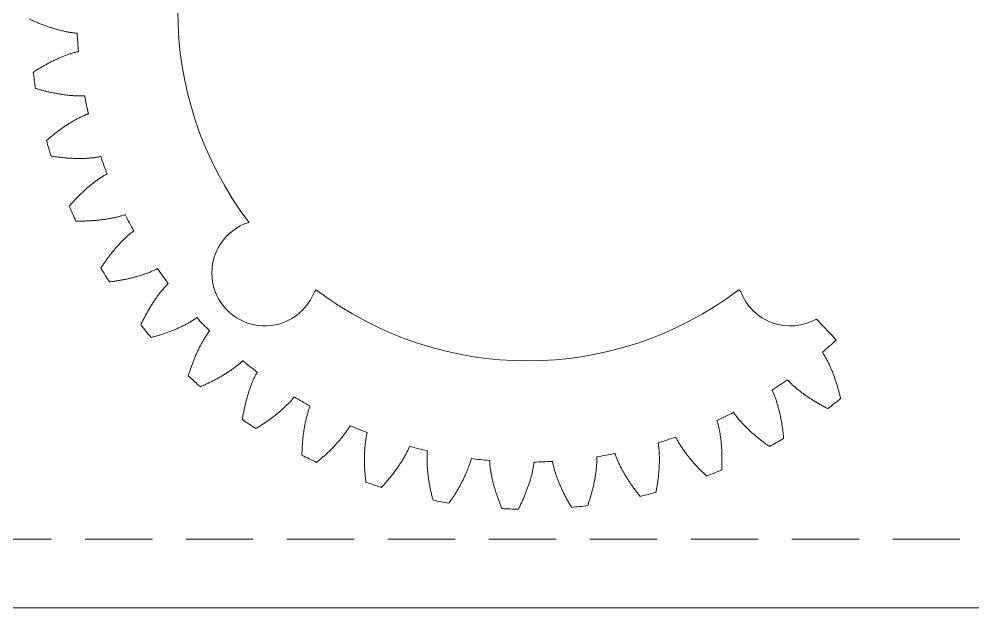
# Model space of a CAD drawing. Header units: millimetres. Extents: x 25 to 635, y 25 to 330.
# Drawn here: x 120.9 to 210.9, y 25.4 to 80.9 of the extents above; entities that cross this region are included whole.
import ezdxf

# ---------------------------------------------------------------- set-up
doc = ezdxf.new("R2010")
doc.units = ezdxf.units.MM
doc.header["$MEASUREMENT"] = 0
doc.linetypes.add('HIDDEN', pattern=[0.375, 0.25, -0.125])
for name, color, linetype, lineweight in [('Bounding Box', 7, 'Continuous', 0), ('Safe Area', 7, 'HIDDEN', 0), ('Single Set', 7, 'Continuous', 0)]:
    doc.layers.add(name, color=color, linetype=linetype, lineweight=lineweight)

msp = doc.modelspace()

# ---------------------------------------------------------------- linework, layer by layer
at = {"layer": 'Bounding Box'}
msp.add_lwpolyline([(25.4, 25.4), (635, 25.4), (635, 330.2), (25.4, 330.2)], close=True, dxfattribs=at)
at = {"layer": 'Safe Area', "ltscale": 25.4}
msp.add_lwpolyline([(628.775, 31.875), (628.775, 323.975), (31.875, 323.975), (31.875, 31.875)], close=True, dxfattribs=at)
at = {"layer": 'Single Set', "color": 1}
for p, q in [((142.568, 61.757), (142.576, 61.765)), ((148.94, 55.401), (148.76, 55.221)), ((188.99, 55.221), (188.81, 55.401)), ((197.988, 50.67), (196.134, 52.645))]:
    msp.add_line(p, q, dxfattribs=at)
for centre, radius, start, end in [((168.875, 81.7), 33, 142.83748, 217.16252), ((168.875, 81.7), 42.549, 182.82626, 185.17374), ((168.875, 81.7), 47, 187.0628, 188.9372), ((168.875, 81.7), 42.549, 190.82626, 193.17374), ((168.875, 81.7), 47, 195.0628, 196.9372), ((168.875, 81.7), 42.549, 198.82626, 201.17374), ((168.875, 81.7), 47, 203.0628, 204.9372), ((168.875, 81.7), 42.549, 206.82626, 209.17374), ((144.085, 56.993), 5, 107.65312, 339.25052), ((168.875, 81.7), 47, 211.0628, 212.9372), ((168.875, 81.7), 42.549, 214.82626, 217.17374), ((168.875, 81.7), 33, 232.83748, 307.16252), ((193.665, 56.993), 5, 200.74948, 299.59192), ((168.875, 81.7), 42.549, 222.82626, 225.17374), ((168.875, 81.7), 47, 219.0628, 220.9372), ((168.875, 81.7), 42.549, 310.82626, 313.17374), ((168.875, 81.7), 42.549, 230.82626, 233.17374), ((168.875, 81.7), 47, 227.0628, 228.9372), ((168.875, 81.7), 42.549, 302.82626, 305.17374), ((168.875, 81.7), 42.549, 238.82626, 241.17374), ((168.875, 81.7), 47, 307.0628, 308.9372), ((168.875, 81.7), 42.549, 294.82626, 297.17374), ((168.875, 81.7), 47, 235.0628, 236.9372), ((168.875, 81.7), 42.549, 246.82626, 249.17374), ((168.875, 81.7), 42.549, 286.82626, 289.17374), ((168.875, 81.7), 42.549, 254.82626, 257.17374), ((168.875, 81.7), 47, 299.0628, 300.9372), ((168.875, 81.7), 47, 243.0628, 244.9372), ((168.875, 81.7), 42.549, 278.82626, 281.17374), ((168.875, 81.7), 42.549, 262.82626, 265.17374), ((168.875, 81.7), 42.549, 270.82626, 273.17374), ((168.875, 81.7), 47, 291.0628, 292.9372), ((168.875, 81.7), 47, 251.0628, 252.9372), ((168.875, 81.7), 47, 283.0628, 284.9372), ((168.875, 81.7), 47, 259.0628, 260.9372), ((168.875, 81.7), 47, 267.0628, 268.9372), ((168.875, 81.7), 47, 275.0628, 276.9372)]:
    msp.add_arc(centre, radius, start, end, dxfattribs=at)
for points, knots in [([(121.881, 80.931), (121.994, 80.879), (122.219, 80.776), (122.559, 80.63), (122.9, 80.491), (123.24, 80.359), (123.581, 80.236), (123.922, 80.122), (124.262, 80.016), (124.603, 79.919), (124.944, 79.832), (125.284, 79.756), (125.624, 79.691), (125.964, 79.64), (126.215, 79.611), (126.353, 79.603), (126.378, 79.602)], [0, 0, 0, 0, 0.037289, 0.0743099, 0.1110627, 0.1475473, 0.1837637, 0.219712, 0.2553921, 0.290804, 0.3259477, 0.360823, 0.3954298, 0.4297679, 0.4638364, 0.471245, 0.471245, 0.471245, 0.471245]), ([(126.499, 77.863), (126.475, 77.858), (126.339, 77.832), (126.094, 77.768), (125.765, 77.67), (125.438, 77.558), (125.111, 77.435), (124.786, 77.302), (124.462, 77.159), (124.139, 77.006), (123.818, 76.845), (123.498, 76.676), (123.179, 76.499), (122.861, 76.314), (122.545, 76.122), (122.336, 75.988), (122.232, 75.921)], [0, 0, 0, 0, 0.0074086, 0.041477, 0.0758152, 0.110422, 0.1452973, 0.180441, 0.2158529, 0.251533, 0.2874812, 0.3236977, 0.3601823, 0.3969351, 0.433956, 0.471245, 0.471245, 0.471245, 0.471245]), ([(122.446, 74.398), (122.565, 74.363), (122.802, 74.292), (123.159, 74.194), (123.515, 74.104), (123.871, 74.021), (124.225, 73.947), (124.579, 73.881), (124.931, 73.823), (125.282, 73.775), (125.631, 73.737), (125.979, 73.708), (126.325, 73.691), (126.668, 73.688), (126.921, 73.694), (127.059, 73.706), (127.083, 73.708)], [0, 0, 0, 0, 0.037289, 0.0743099, 0.1110627, 0.1475473, 0.1837637, 0.219712, 0.2553921, 0.290804, 0.3259477, 0.360823, 0.3954298, 0.4297679, 0.4638364, 0.471245, 0.471245, 0.471245, 0.471245]), ([(127.446, 72.003), (127.422, 71.995), (127.291, 71.95), (127.058, 71.852), (126.746, 71.709), (126.437, 71.553), (126.131, 71.386), (125.827, 71.209), (125.526, 71.022), (125.228, 70.826), (124.932, 70.622), (124.639, 70.41), (124.347, 70.19), (124.059, 69.962), (123.772, 69.728), (123.584, 69.567), (123.49, 69.486)], [0, 0, 0, 0, 0.0074086, 0.041477, 0.0758152, 0.110422, 0.1452973, 0.180441, 0.2158529, 0.251533, 0.2874812, 0.3236977, 0.3601823, 0.3969351, 0.433956, 0.471245, 0.471245, 0.471245, 0.471245]), ([(123.914, 68.008), (124.037, 67.989), (124.281, 67.952), (124.649, 67.905), (125.014, 67.865), (125.377, 67.833), (125.739, 67.808), (126.098, 67.792), (126.455, 67.784), (126.809, 67.785), (127.16, 67.796), (127.508, 67.816), (127.853, 67.847), (128.194, 67.892), (128.443, 67.933), (128.578, 67.964), (128.602, 67.969)], [0, 0, 0, 0, 0.037289, 0.0743099, 0.1110627, 0.1475473, 0.1837637, 0.219712, 0.2553921, 0.290804, 0.3259477, 0.360823, 0.3954298, 0.4297679, 0.4638364, 0.471245, 0.471245, 0.471245, 0.471245]), ([(129.198, 66.331), (129.176, 66.32), (129.053, 66.257), (128.836, 66.128), (128.546, 65.943), (128.262, 65.746), (127.982, 65.537), (127.706, 65.32), (127.434, 65.093), (127.166, 64.857), (126.901, 64.614), (126.64, 64.363), (126.383, 64.105), (126.128, 63.839), (125.877, 63.567), (125.714, 63.381), (125.631, 63.288)], [0, 0, 0, 0, 0.0074086, 0.041477, 0.0758152, 0.110422, 0.1452973, 0.180441, 0.2158529, 0.251533, 0.2874812, 0.3236977, 0.3601823, 0.3969351, 0.433956, 0.471245, 0.471245, 0.471245, 0.471245]), ([(126.257, 61.884), (126.381, 61.882), (126.629, 61.879), (126.999, 61.884), (127.366, 61.895), (127.731, 61.914), (128.092, 61.94), (128.45, 61.974), (128.804, 62.016), (129.155, 62.066), (129.501, 62.125), (129.843, 62.194), (130.18, 62.273), (130.511, 62.364), (130.753, 62.44), (130.882, 62.489), (130.905, 62.498)], [0, 0, 0, 0, 0.037289, 0.0743099, 0.1110627, 0.1475473, 0.1837637, 0.219712, 0.2553921, 0.290804, 0.3259477, 0.360823, 0.3954298, 0.4297679, 0.4638364, 0.471245, 0.471245, 0.471245, 0.471245]), ([(131.723, 60.959), (131.703, 60.945), (131.59, 60.865), (131.392, 60.707), (131.132, 60.484), (130.878, 60.249), (130.629, 60.004), (130.387, 59.749), (130.149, 59.487), (129.916, 59.217), (129.688, 58.939), (129.464, 58.654), (129.245, 58.362), (129.03, 58.064), (128.819, 57.76), (128.683, 57.553), (128.615, 57.449)], [0, 0, 0, 0, 0.0074086, 0.041477, 0.0758152, 0.110422, 0.1452973, 0.180441, 0.2158529, 0.251533, 0.2874812, 0.3236977, 0.3601823, 0.3969351, 0.433956, 0.471245, 0.471245, 0.471245, 0.471245]), ([(129.429, 56.145), (129.553, 56.161), (129.798, 56.193), (130.164, 56.249), (130.527, 56.311), (130.885, 56.38), (131.239, 56.456), (131.589, 56.54), (131.934, 56.631), (132.274, 56.729), (132.609, 56.836), (132.938, 56.952), (133.261, 57.077), (133.576, 57.213), (133.804, 57.322), (133.925, 57.389), (133.947, 57.4)], [0, 0, 0, 0, 0.037289, 0.0743099, 0.1110627, 0.1475473, 0.1837637, 0.219712, 0.2553921, 0.290804, 0.3259477, 0.360823, 0.3954298, 0.4297679, 0.4638364, 0.471245, 0.471245, 0.471245, 0.471245]), ([(134.972, 55.99), (134.953, 55.973), (134.852, 55.879), (134.679, 55.695), (134.452, 55.438), (134.233, 55.169), (134.021, 54.892), (133.816, 54.607), (133.617, 54.313), (133.424, 54.013), (133.237, 53.707), (133.055, 53.393), (132.879, 53.074), (132.707, 52.749), (132.541, 52.418), (132.435, 52.194), (132.382, 52.082)], [0, 0, 0, 0, 0.0074086, 0.041477, 0.0758152, 0.110422, 0.1452973, 0.180441, 0.2158529, 0.251533, 0.2874812, 0.3236977, 0.3601823, 0.3969351, 0.433956, 0.471245, 0.471245, 0.471245, 0.471245]), ([(133.37, 50.904), (133.49, 50.937), (133.729, 51.003), (134.083, 51.109), (134.433, 51.221), (134.778, 51.34), (135.118, 51.464), (135.453, 51.595), (135.782, 51.733), (136.105, 51.878), (136.422, 52.031), (136.732, 52.191), (137.034, 52.36), (137.327, 52.539), (137.538, 52.678), (137.649, 52.761), (137.669, 52.776)], [0, 0, 0, 0, 0.037289, 0.0743099, 0.1110627, 0.1475473, 0.1837637, 0.219712, 0.2553921, 0.290804, 0.3259477, 0.360823, 0.3954298, 0.4297679, 0.4638364, 0.471245, 0.471245, 0.471245, 0.471245]), ([(138.88, 51.522), (138.864, 51.503), (138.777, 51.395), (138.631, 51.189), (138.442, 50.902), (138.262, 50.606), (138.091, 50.302), (137.928, 49.991), (137.772, 49.673), (137.622, 49.349), (137.48, 49.019), (137.343, 48.684), (137.213, 48.343), (137.089, 47.997), (136.97, 47.646), (136.896, 47.41), (136.859, 47.291)], [0, 0, 0, 0, 0.0074086, 0.041477, 0.0758152, 0.110422, 0.1452973, 0.180441, 0.2158529, 0.251533, 0.2874812, 0.3236977, 0.3601823, 0.3969351, 0.433956, 0.471245, 0.471245, 0.471245, 0.471245]), ([(198.413, 45.142), (198.384, 45.263), (198.327, 45.504), (198.233, 45.862), (198.133, 46.215), (198.027, 46.564), (197.914, 46.909), (197.795, 47.248), (197.668, 47.581), (197.535, 47.909), (197.393, 48.231), (197.244, 48.546), (197.086, 48.854), (196.917, 49.153), (196.786, 49.37), (196.706, 49.483), (196.692, 49.503)], [0, 0, 0, 0, 0.037289, 0.0743099, 0.1110627, 0.1475473, 0.1837637, 0.219712, 0.2553921, 0.290804, 0.3259477, 0.360823, 0.3954298, 0.4297679, 0.4638364, 0.471245, 0.471245, 0.471245, 0.471245]), ([(138.001, 46.262), (138.115, 46.312), (138.343, 46.41), (138.679, 46.565), (139.01, 46.724), (139.336, 46.89), (139.655, 47.06), (139.968, 47.237), (140.275, 47.419), (140.575, 47.608), (140.867, 47.803), (141.151, 48.005), (141.427, 48.214), (141.693, 48.432), (141.882, 48.599), (141.98, 48.697), (141.998, 48.714)], [0, 0, 0, 0, 0.037289, 0.0743099, 0.1110627, 0.1475473, 0.1837637, 0.219712, 0.2553921, 0.290804, 0.3259477, 0.360823, 0.3954298, 0.4297679, 0.4638364, 0.471245, 0.471245, 0.471245, 0.471245]), ([(143.371, 47.641), (143.359, 47.62), (143.288, 47.501), (143.171, 47.277), (143.024, 46.967), (142.888, 46.648), (142.761, 46.323), (142.642, 45.993), (142.532, 45.656), (142.429, 45.314), (142.333, 44.968), (142.245, 44.617), (142.163, 44.261), (142.088, 43.901), (142.02, 43.537), (141.979, 43.293), (141.959, 43.17)], [0, 0, 0, 0, 0.0074086, 0.041477, 0.0758152, 0.110422, 0.1452973, 0.180441, 0.2158529, 0.251533, 0.2874812, 0.3236977, 0.3601823, 0.3969351, 0.433956, 0.471245, 0.471245, 0.471245, 0.471245]), ([(193.386, 46.92), (193.402, 46.901), (193.493, 46.797), (193.671, 46.617), (193.92, 46.381), (194.181, 46.153), (194.45, 45.932), (194.728, 45.717), (195.014, 45.508), (195.307, 45.305), (195.608, 45.107), (195.914, 44.914), (196.227, 44.726), (196.546, 44.544), (196.871, 44.366), (197.091, 44.252), (197.201, 44.195)], [0, 0, 0, 0, 0.0074086, 0.041477, 0.0758152, 0.110422, 0.1452973, 0.180441, 0.2158529, 0.251533, 0.2874812, 0.3236977, 0.3601823, 0.3969351, 0.433956, 0.471245, 0.471245, 0.471245, 0.471245]), ([(193.038, 41.387), (193.026, 41.51), (193.003, 41.757), (192.96, 42.125), (192.91, 42.489), (192.853, 42.849), (192.79, 43.206), (192.718, 43.558), (192.64, 43.906), (192.553, 44.25), (192.458, 44.588), (192.354, 44.921), (192.24, 45.248), (192.115, 45.568), (192.015, 45.8), (191.952, 45.923), (191.941, 45.945)], [0, 0, 0, 0, 0.037289, 0.0743099, 0.1110627, 0.1475473, 0.1837637, 0.219712, 0.2553921, 0.290804, 0.3259477, 0.360823, 0.3954298, 0.4297679, 0.4638364, 0.471245, 0.471245, 0.471245, 0.471245]), ([(143.234, 42.31), (143.34, 42.375), (143.551, 42.504), (143.863, 42.704), (144.169, 42.908), (144.468, 43.117), (144.76, 43.331), (145.046, 43.549), (145.324, 43.773), (145.595, 44.001), (145.857, 44.235), (146.111, 44.474), (146.355, 44.72), (146.587, 44.973), (146.752, 45.165), (146.835, 45.275), (146.85, 45.295)], [0, 0, 0, 0, 0.037289, 0.0743099, 0.1110627, 0.1475473, 0.1837637, 0.219712, 0.2553921, 0.290804, 0.3259477, 0.360823, 0.3954298, 0.4297679, 0.4638364, 0.471245, 0.471245, 0.471245, 0.471245]), ([(148.36, 44.423), (148.35, 44.4), (148.296, 44.273), (148.212, 44.034), (148.109, 43.707), (148.019, 43.373), (147.938, 43.033), (147.867, 42.689), (147.805, 42.341), (147.75, 41.988), (147.704, 41.631), (147.665, 41.271), (147.634, 40.908), (147.61, 40.541), (147.592, 40.171), (147.586, 39.923), (147.583, 39.799)], [0, 0, 0, 0, 0.0074086, 0.041477, 0.0758152, 0.110422, 0.1452973, 0.180441, 0.2158529, 0.251533, 0.2874812, 0.3236977, 0.3601823, 0.3969351, 0.433956, 0.471245, 0.471245, 0.471245, 0.471245]), ([(188.307, 43.847), (188.32, 43.826), (188.396, 43.71), (188.547, 43.508), (188.761, 43.239), (188.987, 42.977), (189.223, 42.721), (189.469, 42.469), (189.723, 42.222), (189.985, 41.98), (190.255, 41.742), (190.531, 41.509), (190.815, 41.279), (191.106, 41.054), (191.403, 40.833), (191.605, 40.69), (191.706, 40.618)], [0, 0, 0, 0, 0.0074086, 0.041477, 0.0758152, 0.110422, 0.1452973, 0.180441, 0.2158529, 0.251533, 0.2874812, 0.3236977, 0.3601823, 0.3969351, 0.433956, 0.471245, 0.471245, 0.471245, 0.471245]), ([(148.965, 39.125), (149.061, 39.204), (149.253, 39.361), (149.534, 39.603), (149.808, 39.847), (150.075, 40.096), (150.335, 40.348), (150.587, 40.604), (150.832, 40.864), (151.068, 41.128), (151.295, 41.396), (151.513, 41.668), (151.721, 41.946), (151.915, 42.228), (152.052, 42.441), (152.119, 42.562), (152.131, 42.584)], [0, 0, 0, 0, 0.037289, 0.0743099, 0.1110627, 0.1475473, 0.1837637, 0.219712, 0.2553921, 0.290804, 0.3259477, 0.360823, 0.3954298, 0.4297679, 0.4638364, 0.471245, 0.471245, 0.471245, 0.471245]), ([(187.192, 38.416), (187.198, 38.54), (187.209, 38.788), (187.217, 39.158), (187.219, 39.525), (187.213, 39.89), (187.199, 40.252), (187.178, 40.611), (187.149, 40.967), (187.111, 41.319), (187.063, 41.667), (187.007, 42.011), (186.94, 42.351), (186.86, 42.685), (186.793, 42.929), (186.748, 43.06), (186.74, 43.083)], [0, 0, 0, 0, 0.037289, 0.0743099, 0.1110627, 0.1475473, 0.1837637, 0.219712, 0.2553921, 0.290804, 0.3259477, 0.360823, 0.3954298, 0.4297679, 0.4638364, 0.471245, 0.471245, 0.471245, 0.471245]), ([(153.747, 41.931), (153.741, 41.907), (153.705, 41.773), (153.655, 41.525), (153.599, 41.187), (153.556, 40.843), (153.523, 40.496), (153.501, 40.145), (153.487, 39.791), (153.483, 39.434), (153.486, 39.075), (153.498, 38.713), (153.518, 38.349), (153.545, 37.982), (153.579, 37.613), (153.608, 37.367), (153.622, 37.244)], [0, 0, 0, 0, 0.0074086, 0.041477, 0.0758152, 0.110422, 0.1452973, 0.180441, 0.2158529, 0.251533, 0.2874812, 0.3236977, 0.3601823, 0.3969351, 0.433956, 0.471245, 0.471245, 0.471245, 0.471245]), ([(182.85, 41.511), (182.86, 41.489), (182.919, 41.363), (183.04, 41.141), (183.214, 40.846), (183.402, 40.555), (183.6, 40.268), (183.809, 39.985), (184.026, 39.705), (184.252, 39.429), (184.486, 39.156), (184.727, 38.886), (184.976, 38.619), (185.233, 38.356), (185.496, 38.096), (185.676, 37.925), (185.766, 37.84)], [0, 0, 0, 0, 0.0074086, 0.041477, 0.0758152, 0.110422, 0.1452973, 0.180441, 0.2158529, 0.251533, 0.2874812, 0.3236977, 0.3601823, 0.3969351, 0.433956, 0.471245, 0.471245, 0.471245, 0.471245]), ([(155.084, 36.769), (155.168, 36.86), (155.336, 37.042), (155.581, 37.321), (155.818, 37.601), (156.048, 37.884), (156.27, 38.17), (156.485, 38.459), (156.691, 38.75), (156.888, 39.045), (157.076, 39.342), (157.253, 39.642), (157.42, 39.945), (157.574, 40.252), (157.679, 40.482), (157.729, 40.611), (157.738, 40.634)], [0, 0, 0, 0, 0.037289, 0.0743099, 0.1110627, 0.1475473, 0.1837637, 0.219712, 0.2553921, 0.290804, 0.3259477, 0.360823, 0.3954298, 0.4297679, 0.4638364, 0.471245, 0.471245, 0.471245, 0.471245]), ([(180.99, 36.288), (181.013, 36.41), (181.058, 36.654), (181.118, 37.019), (181.171, 37.383), (181.216, 37.745), (181.253, 38.105), (181.281, 38.464), (181.302, 38.82), (181.313, 39.174), (181.315, 39.525), (181.307, 39.874), (181.288, 40.22), (181.255, 40.561), (181.223, 40.812), (181.196, 40.948), (181.192, 40.972)], [0, 0, 0, 0, 0.037289, 0.0743099, 0.1110627, 0.1475473, 0.1837637, 0.219712, 0.2553921, 0.290804, 0.3259477, 0.360823, 0.3954298, 0.4297679, 0.4638364, 0.471245, 0.471245, 0.471245, 0.471245]), ([(159.429, 40.212), (159.426, 40.188), (159.41, 40.051), (159.395, 39.798), (159.386, 39.455), (159.391, 39.109), (159.407, 38.76), (159.434, 38.41), (159.47, 38.057), (159.515, 37.703), (159.568, 37.348), (159.63, 36.991), (159.7, 36.633), (159.778, 36.274), (159.864, 35.914), (159.926, 35.674), (159.958, 35.554)], [0, 0, 0, 0, 0.0074086, 0.041477, 0.0758152, 0.110422, 0.1452973, 0.180441, 0.2158529, 0.251533, 0.2874812, 0.3236977, 0.3601823, 0.3969351, 0.433956, 0.471245, 0.471245, 0.471245, 0.471245]), ([(174.552, 35.044), (174.591, 35.162), (174.671, 35.396), (174.781, 35.75), (174.883, 36.103), (174.978, 36.455), (175.065, 36.807), (175.143, 37.158), (175.213, 37.508), (175.274, 37.857), (175.324, 38.204), (175.365, 38.551), (175.394, 38.896), (175.409, 39.239), (175.412, 39.492), (175.405, 39.63), (175.404, 39.655)], [0, 0, 0, 0, 0.037289, 0.0743099, 0.1110627, 0.1475473, 0.1837637, 0.219712, 0.2553921, 0.290804, 0.3259477, 0.360823, 0.3954298, 0.4297679, 0.4638364, 0.471245, 0.471245, 0.471245, 0.471245]), ([(177.12, 39.957), (177.128, 39.934), (177.168, 39.801), (177.257, 39.565), (177.389, 39.248), (177.535, 38.934), (177.691, 38.622), (177.858, 38.312), (178.034, 38.005), (178.219, 37.7), (178.413, 37.397), (178.614, 37.096), (178.824, 36.798), (179.041, 36.501), (179.266, 36.207), (179.42, 36.013), (179.498, 35.916)], [0, 0, 0, 0, 0.0074086, 0.041477, 0.0758152, 0.110422, 0.1452973, 0.180441, 0.2158529, 0.251533, 0.2874812, 0.3236977, 0.3601823, 0.3969351, 0.433956, 0.471245, 0.471245, 0.471245, 0.471245]), ([(161.472, 35.287), (161.542, 35.389), (161.683, 35.593), (161.886, 35.902), (162.082, 36.213), (162.271, 36.526), (162.451, 36.84), (162.623, 37.155), (162.787, 37.473), (162.941, 37.791), (163.086, 38.112), (163.22, 38.434), (163.343, 38.757), (163.452, 39.083), (163.525, 39.325), (163.556, 39.46), (163.562, 39.484)], [0, 0, 0, 0, 0.037289, 0.0743099, 0.1110627, 0.1475473, 0.1837637, 0.219712, 0.2553921, 0.290804, 0.3259477, 0.360823, 0.3954298, 0.4297679, 0.4638364, 0.471245, 0.471245, 0.471245, 0.471245]), ([(165.295, 39.302), (165.296, 39.277), (165.298, 39.139), (165.319, 38.887), (165.358, 38.545), (165.411, 38.203), (165.475, 37.861), (165.55, 37.517), (165.635, 37.173), (165.729, 36.829), (165.832, 36.484), (165.943, 36.14), (166.062, 35.795), (166.189, 35.45), (166.323, 35.105), (166.419, 34.876), (166.467, 34.762)], [0, 0, 0, 0, 0.0074086, 0.041477, 0.0758152, 0.110422, 0.1452973, 0.180441, 0.2158529, 0.251533, 0.2874812, 0.3236977, 0.3601823, 0.3969351, 0.433956, 0.471245, 0.471245, 0.471245, 0.471245]), ([(168.003, 34.708), (168.059, 34.819), (168.17, 35.04), (168.328, 35.375), (168.479, 35.71), (168.622, 36.046), (168.757, 36.382), (168.883, 36.719), (169.001, 37.056), (169.109, 37.393), (169.208, 37.73), (169.296, 38.068), (169.373, 38.405), (169.436, 38.743), (169.474, 38.993), (169.486, 39.131), (169.489, 39.155)], [0, 0, 0, 0, 0.037289, 0.0743099, 0.1110627, 0.1475473, 0.1837637, 0.219712, 0.2553921, 0.290804, 0.3259477, 0.360823, 0.3954298, 0.4297679, 0.4638364, 0.471245, 0.471245, 0.471245, 0.471245]), ([(171.231, 39.216), (171.235, 39.192), (171.256, 39.055), (171.312, 38.808), (171.398, 38.476), (171.498, 38.145), (171.61, 37.814), (171.732, 37.484), (171.864, 37.156), (172.004, 36.828), (172.154, 36.501), (172.312, 36.175), (172.478, 35.85), (172.652, 35.526), (172.833, 35.203), (172.959, 34.99), (173.023, 34.883)], [0, 0, 0, 0, 0.0074086, 0.041477, 0.0758152, 0.110422, 0.1452973, 0.180441, 0.2158529, 0.251533, 0.2874812, 0.3236977, 0.3601823, 0.3969351, 0.433956, 0.471245, 0.471245, 0.471245, 0.471245])]:
    msp.add_open_spline(points, degree=3, knots=knots, dxfattribs=at)

doc.saveas('drawing.dxf')
